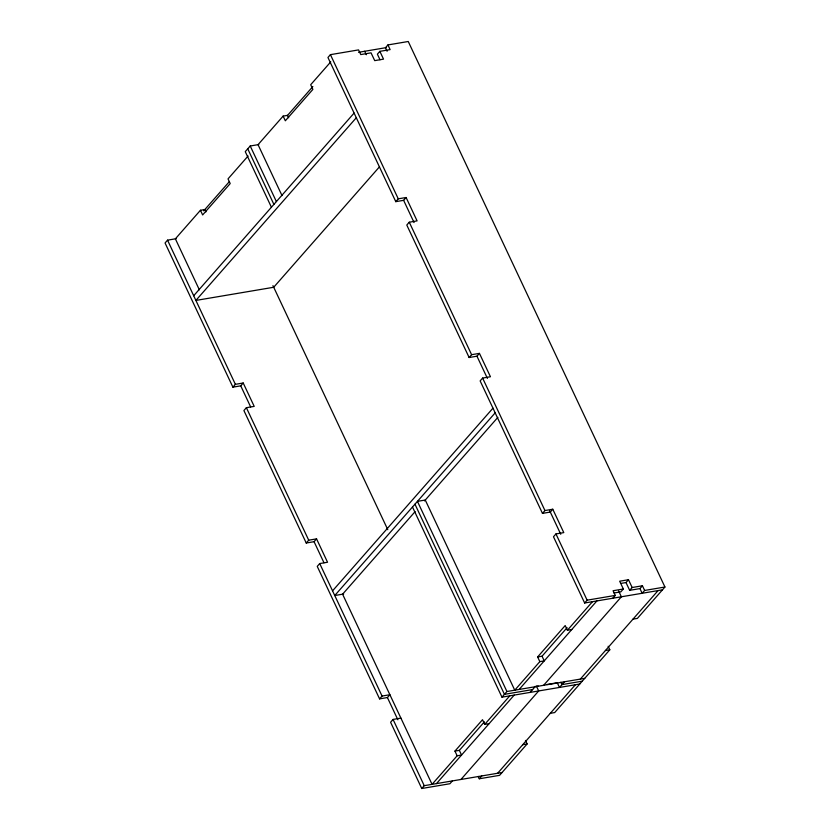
<?xml version="1.0" encoding="UTF-8"?>
<svg xmlns="http://www.w3.org/2000/svg" width="830" height="830" viewBox="0 0 830 830"><rect width="100%" height="100%" fill="white"/><g stroke="black" fill="none" stroke-linecap="round" stroke-linejoin="round"><path stroke-width="1.25" d="M176.095 238.708L167.536 240.161L165.056 242.983L232.898 387.154L240.731 385.836L243.211 383.004L254.208 406.389L246.375 407.706L243.896 410.539L306.239 543.017L314.072 541.689L316.552 538.867L327.549 562.252L319.716 563.57L317.236 566.392L379.58 698.881L387.413 697.553L389.893 694.731L382.059 696.059L379.58 698.881M258.784 144.544L250.224 145.997L245.255 151.641L271.42 207.241M632.979 619.149L637.388 618.402L664.944 587.018L408.246 41.5L387.932 44.934L390.131 49.613L379.86 51.346L383.522 59.138L374.714 60.632L371.041 52.84L360.77 54.573L358.57 49.904L330.423 54.656L327.943 57.488L395.786 201.659L403.619 200.331L406.098 197.509L417.096 220.884L409.273 222.212L406.783 225.034L469.126 357.512L476.96 356.195L479.439 353.373L490.447 376.747L482.614 378.075L480.134 380.897L542.467 513.376L550.3 512.058L552.78 509.226L563.788 532.611L555.955 533.929L553.475 536.761L584.642 602.995L662.465 589.84M205.954 211.868L204.854 209.523L200.445 210.27L175.369 238.833L199.345 289.795M248.077 156.03L228.011 178.886L230.211 183.565L202.645 214.949L200.445 210.27M288.632 117.704L287.533 115.36L283.134 116.107L258.047 144.669L282.013 195.6M330.755 61.877L310.69 84.722L312.889 89.401L285.333 120.786L283.134 116.107M203.703 210.851L229.319 181.677M287.242 115.723L312.858 86.538M379.86 51.346L377.38 54.178L379.995 59.739M387.932 44.934L385.452 47.756L387.102 51.263M193.691 295.75L354.099 113.077M356.298 117.746L195.89 300.429L273.713 287.263L379.518 166.778M232.898 387.154L235.378 384.332L243.211 383.004M395.786 201.659L398.265 198.827L406.098 197.509M306.239 543.017L308.719 540.195L316.552 538.867M469.126 357.512L471.606 354.69L479.439 353.373M332.56 590.846L492.968 408.173M495.168 412.852L334.76 595.525L343.682 594.01M415.114 511.612L342.583 594.197L432.067 784.35L457.143 755.788L461.553 755.041L459.353 750.372L484.409 721.83M424.504 500.915L497.876 417.355M542.467 513.376L544.957 510.554L552.78 509.226M400.89 718.106L393.067 719.434L390.588 722.256L421.754 788.5L449.901 783.738L452.381 780.916M421.754 788.5L424.234 785.678L502.057 772.512M412.479 507.006L501.963 697.159L506.923 691.514L584.745 678.349M584.642 602.995L587.121 600.173L615.269 595.411L613.069 590.742L623.351 588.999L619.678 581.208L628.486 579.724L632.159 587.515L629.679 590.338L626.007 582.546L628.486 579.724M457.143 755.788L454.944 751.109L482.51 719.724L484.71 724.403L489.109 723.656M506.923 691.514L417.438 501.362L425.271 500.034L514.756 690.187L539.832 661.624L537.633 656.945L565.199 625.561L567.398 630.24L571.797 629.493M537.633 656.945L542.042 656.208L567.098 627.667M484.71 724.403L509.786 695.841M567.398 630.24L592.475 601.677M436.466 783.603L514.206 695.094M519.155 689.44L596.895 600.93M530.1 692.407L535.06 686.752M612.789 598.243L615.269 595.411M623.351 588.999L620.861 591.832L614.013 592.983M460.961 779.463L538.68 690.954L536.481 686.286M543.64 685.3L621.369 596.791L618.62 590.96M639.951 588.595L642.43 585.773L644.63 590.452L642.15 593.274L639.951 588.595L629.679 590.338M478.163 776.434L479.263 778.779L481.742 775.946M564.431 681.793L559.472 687.437L557.272 682.758L546.991 684.501M497.647 773.259L575.387 684.75M580.336 679.096L658.076 590.587M525.483 740.443L527.133 743.95L499.577 775.345L479.263 778.779M608.172 646.279L609.822 649.786L554.699 712.565L550.29 713.312M358.55 52.311L386.189 47.632M620.975 583.397L626.007 582.546M632.159 587.515L642.43 585.773M644.63 590.452L664.944 587.018M539.832 661.624L544.241 660.877L542.042 656.208M605.423 650.533L609.822 649.786M534.759 686.566L538.182 685.985M532.58 689.574L504.443 694.337L414.959 504.184M582.266 681.181L561.952 684.615L560.852 682.27M501.963 697.159L579.776 684.003M454.944 751.109L459.353 750.372M522.734 744.697L527.133 743.95M364.671 51.273L366.3 54.749M403.619 200.331L414.066 222.544M476.96 356.195L487.407 378.407M549.657 510.678L560.758 534.261M330.423 54.656L398.265 198.827M409.273 222.212L471.606 354.69M482.614 378.075L544.957 510.554M555.955 533.929L587.121 600.173M250.224 145.997L276.38 201.586M247.745 148.819L273.9 204.408M272.956 285.655L387.786 529.675M240.731 385.836L250.629 406.876M314.072 541.689L323.97 562.74M387.413 697.553L397.861 719.766M167.536 240.161L235.378 384.332M246.375 407.706L308.719 540.195M319.716 563.57L382.059 696.059M393.067 719.434L424.234 785.678"/></g></svg>
